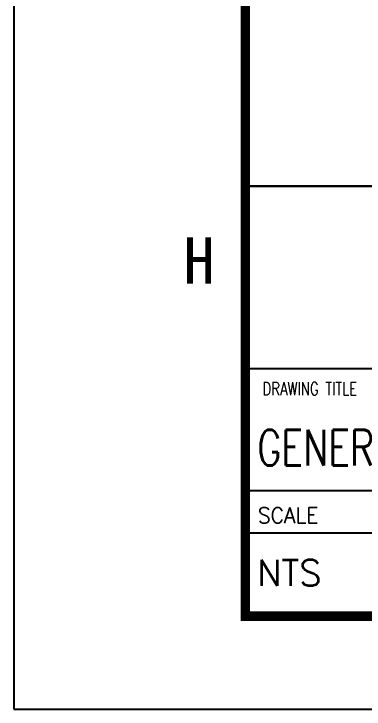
# Model space of a CAD drawing. Extents: x 145 to 987, y 140 to 735.
# Drawn here: x 145.5 to 183.3, y 140.6 to 215.6 of the extents above; entities that cross this region are included whole.
import ezdxf
from ezdxf.enums import TextEntityAlignment as Align

# ---------------------------------------------------------------- set-up
doc = ezdxf.new("R2010")
doc.units = 0
doc.header["$MEASUREMENT"] = 0
doc.layers.get('0').update_dxf_attribs({"linetype": 'CONTINUOUS'})
doc.layers.add('A1-BACKING_SHEET', color=7, linetype='CONTINUOUS')
doc.styles.add('ROMANS', font='romans')
doc.styles.get("Standard").update_dxf_attribs({"font": 'SimSun.ttf', "width": 0.8})

# ---------------------------------------------------------------- blocks, each defined once
blk = doc.blocks.new('KVAERNER')
at = {"linetype": 'CONTINUOUS'}
for p, q in [((0, 13.132), (146.256, 13.132)), ((-0.086, 8.571), (146.256, 8.571)), ((-0.086, 0), (146.327, 0))]:
    blk.add_line(p, q, dxfattribs=at)
at = {"linetype": 'CONTINUOUS', "const_width": 0.245}
for points in [[(146.256, 45.963), (-0.086, 45.963)], [(0, 45.963), (0, 0)], [(146.256, 26.264), (-0.086, 26.264)]]:
    blk.add_lwpolyline(points, dxfattribs=at)
at = {"linetype": 'CONTINUOUS', "style": 'ROMANS'}
for s, height, width, p in [('DRAWING TITLE', 1.4, 0.75, (1.834, 23.403)), ('SCALE', 1.68, 0.958, (1.337, 9.606))]:
    blk.add_text(s, height=height, dxfattribs=dict(at, width=width)).set_placement(p)
at = {"linetype": 'CONTINUOUS', "style": 'ROMANS', "width": 0.75}
blk.add_attdef('420177-01-111-PID-000', text='', height=2.8, dxfattribs=at).set_placement((73.365, 4.419), align=Align.MIDDLE)
at = {"layer": 'A1-BACKING_SHEET', "linetype": 'CONTINUOUS', "style": 'ROMANS', "width": 0.75}
blk.add_text('GENERAL NOTES AND SYMBOLS FOR P AND I DIAGRAMS', height=3.85, dxfattribs=at).set_placement((1.275, 15.811))
at = {"layer": 'A1-BACKING_SHEET', "linetype": 'CONTINUOUS', "style": 'ROMANS'}
blk.add_text('NTS', height=2.8, dxfattribs=at).set_placement((1.248, 2.829))
blk = doc.blocks.new('A')
for p, q in [((0, 594), (0, 0)), ((0, 0), (841, 0))]:
    blk.add_line(p, q)
at = {"const_width": 1}
blk.add_lwpolyline([(25, 10), (831, 10), (831, 584), (25, 584)], close=True, dxfattribs=at)
blk.add_text('H', height=5).set_placement((20, 45.875), align=Align.CENTER)

msp = doc.modelspace()

# ---------------------------------------------------------------- block references
msp.add_blockref('A', (145.502, 140.644))
at = {"linetype": 'CONTINUOUS'}
msp.add_blockref('KVAERNER', (170.515, 151.1), dxfattribs=at)

doc.saveas('drawing.dxf')
